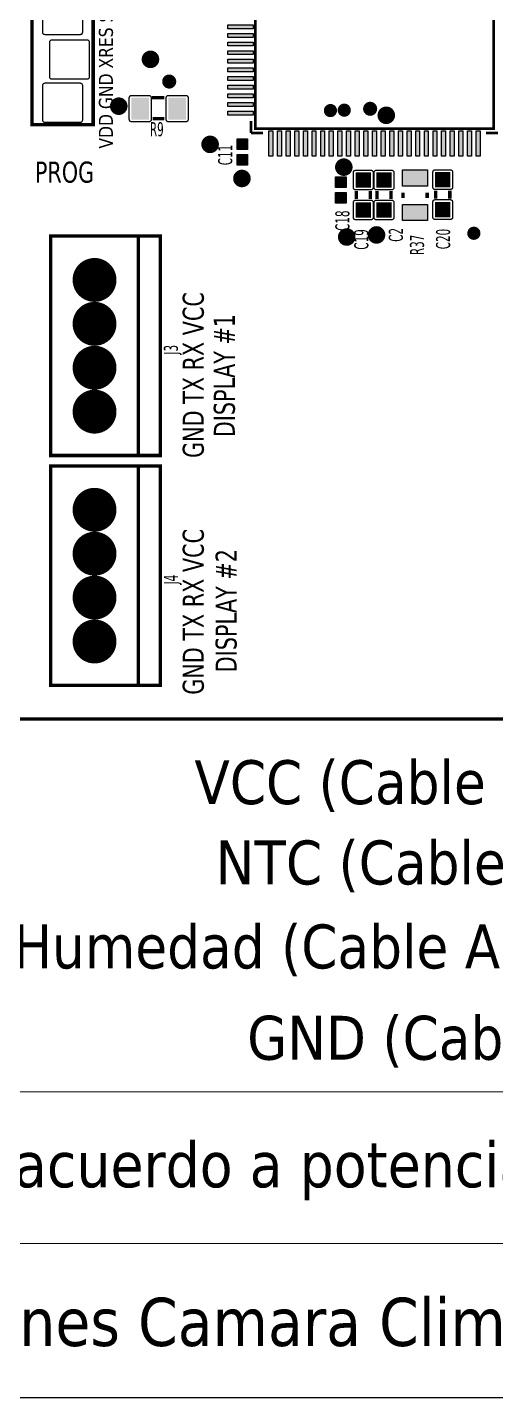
# Model space of a CAD drawing. Header units: millimetres. Extents: x 124 to 302, y 105 to 223.
# Drawn here: x 135.219 to 136.499, y 105.405 to 109.151 of the extents above; entities that cross this region are included whole.
import ezdxf

# ---------------------------------------------------------------- set-up
doc = ezdxf.new("R2010")
doc.units = ezdxf.units.MM
doc.linetypes.add('CENTERX2', pattern=[20.32, 12.7, -2.54, 2.54, -2.54])
doc.layers.add('DESC', color=250, linetype='Continuous')
doc.styles.add('SLDTEXTSTYLE0', font='tahoma.ttf')
doc.styles.get("Standard").update_dxf_attribs({"font": 'tahoma.ttf'})

# ---------------------------------------------------------------- blocks, each defined once
blk = doc.blocks.new('RPAD')
blk.add_trace([(-0.5, -0.5), (-0.5, 0.5), (0.5, -0.5), (0.5, 0.5)])
blk = doc.blocks.new('EPAD')
at = {"const_width": 0.5}
blk.add_lwpolyline([(-0.25, 0, 1), (0.25, 0, 1)], format="xyb", close=True, dxfattribs=at)
blk = doc.blocks.new('oard')
for points, const_width in [([(155.9889, 119.4043), (162.6345, 119.4043), (162.6345, 122.5185), (155.9889, 122.5185), (155.9889, 119.4043)], 0.00787), ([(155.9889, 119.4043), (162.6345, 119.4043), (162.6345, 122.5185), (155.9889, 122.5185), (155.9889, 119.4043)], 0.00787), ([(155.9889, 119.4043), (162.6345, 119.4043), (162.6345, 122.5185), (155.9889, 122.5185), (155.9889, 119.4043)], 0.00787), ([(160.2664, 121.2921), (160.2664, 120.7488), (160.8097, 120.7488), (160.8097, 121.2921), (160.2664, 121.2921)], 0.006), ([(160.2664, 121.2921), (160.2664, 120.7488), (160.8097, 120.7488), (160.8097, 121.2921), (160.2664, 121.2921)], 0.006), ([(160.2664, 121.2921), (160.2664, 120.7488), (160.8097, 120.7488), (160.8097, 121.2921), (160.2664, 121.2921)], 0.006), ([(159.7578, 120.7579), (159.8971, 120.7579), (159.8971, 121.2579), (159.7578, 121.2579), (159.7578, 120.7579)], 0.00787), ([(159.7578, 120.7579), (159.8971, 120.7579), (159.8971, 121.2579), (159.7578, 121.2579), (159.7578, 120.7579)], 0.00787), ([(159.7578, 120.7579), (159.8971, 120.7579), (159.8971, 121.2579), (159.7578, 121.2579), (159.7578, 120.7579)], 0.00787), ([(160.0595, 120.8197), (160.0315, 120.8197)], 0.00787), ([(160.0595, 120.8197), (160.0315, 120.8197)], 0.00787), ([(160.0595, 120.8197), (160.0315, 120.8197)], 0.00787), ([(160.0595, 120.7717), (160.0325, 120.7717)], 0.00787), ([(160.0595, 120.7717), (160.0325, 120.7717)], 0.00787), ([(160.0595, 120.7717), (160.0325, 120.7717)], 0.00787), ([(160.2566, 120.7665), (160.2566, 120.739)], 0.006), ([(160.2566, 120.7665), (160.2566, 120.739)], 0.006), ([(160.2566, 120.7665), (160.2566, 120.739)], 0.006), ([(160.2566, 120.739), (160.2842, 120.739)], 0.006), ([(160.2566, 120.739), (160.2842, 120.739)], 0.006), ([(160.2566, 120.739), (160.2842, 120.739)], 0.006), ([(160.792, 120.739), (160.8196, 120.739)], 0.006), ([(160.792, 120.739), (160.8196, 120.739)], 0.006), ([(160.792, 120.739), (160.8196, 120.739)], 0.006), ([(160.4965, 120.5888), (160.4965, 120.6068)], 0.00787), ([(160.4965, 120.5888), (160.4965, 120.6068)], 0.00787), ([(160.4965, 120.5888), (160.4965, 120.6068)], 0.00787), ([(160.5285, 120.5888), (160.5285, 120.6068)], 0.00787), ([(160.5285, 120.5888), (160.5285, 120.6068)], 0.00787), ([(160.5285, 120.5888), (160.5285, 120.6068)], 0.00787), ([(160.5437, 120.5888), (160.5437, 120.6068)], 0.00787), ([(160.5437, 120.5888), (160.5437, 120.6068)], 0.00787), ([(160.5437, 120.5888), (160.5437, 120.6068)], 0.00787), ([(160.5757, 120.5888), (160.5757, 120.6068)], 0.00787), ([(160.5757, 120.5888), (160.5757, 120.6068)], 0.00787), ([(160.5757, 120.5888), (160.5757, 120.6068)], 0.00787), ([(160.603, 120.6031), (160.603, 120.5913)], 0.00787), ([(160.603, 120.6031), (160.603, 120.5913)], 0.00787), ([(160.603, 120.6031), (160.603, 120.5913)], 0.00787), ([(160.6582, 120.6031), (160.6582, 120.5913)], 0.00787), ([(160.6582, 120.6031), (160.6582, 120.5913)], 0.00787), ([(160.6582, 120.6031), (160.6582, 120.5913)], 0.00787), ([(160.6776, 120.6077), (160.6776, 120.5897)], 0.00787), ([(160.6776, 120.6077), (160.6776, 120.5897)], 0.00787), ([(160.6776, 120.6077), (160.6776, 120.5897)], 0.00787), ([(160.7096, 120.6077), (160.7096, 120.5897)], 0.00787), ([(160.7096, 120.6077), (160.7096, 120.5897)], 0.00787), ([(160.7096, 120.6077), (160.7096, 120.5897)], 0.00787), ([(159.8003, 120.0043), (160.0503, 120.0043), (160.0503, 120.5043), (159.8003, 120.5043), (159.8003, 120.0043)], 0.00787), ([(159.8003, 120.0043), (160.0503, 120.0043), (160.0503, 120.5043), (159.8003, 120.5043), (159.8003, 120.0043)], 0.00787), ([(159.8003, 120.0043), (160.0503, 120.0043), (160.0503, 120.5043), (159.8003, 120.5043), (159.8003, 120.0043)], 0.00787), ([(160.0003, 120.5043), (160.0003, 120.0043)], 0.00787), ([(160.0003, 120.5043), (160.0003, 120.0043)], 0.00787), ([(160.0003, 120.5043), (160.0003, 120.0043)], 0.00787), ([(159.8003, 119.4807), (160.0503, 119.4807), (160.0503, 119.9807), (159.8003, 119.9807), (159.8003, 119.4807)], 0.00787), ([(159.8003, 119.4807), (160.0503, 119.4807), (160.0503, 119.9807), (159.8003, 119.9807), (159.8003, 119.4807)], 0.00787), ([(159.8003, 119.4807), (160.0503, 119.4807), (160.0503, 119.9807), (159.8003, 119.9807), (159.8003, 119.4807)], 0.00787), ([(160.0003, 119.9807), (160.0003, 119.4807)], 0.00787), ([(160.0003, 119.9807), (160.0003, 119.4807)], 0.00787), ([(160.0003, 119.9807), (160.0003, 119.4807)], 0.00787)]:
    blk.add_lwpolyline(points, dxfattribs=dict(const_width=const_width))
blk.add_lwpolyline([(159.8725, 121.0479), (159.8725, 120.9679), (159.8724, 120.9668), (159.8721, 120.9659), (159.8716, 120.965), (159.871, 120.9643), (159.8703, 120.9637), (159.8694, 120.9633), (159.8685, 120.963), (159.8675, 120.9629), (159.7875, 120.9629), (159.7864, 120.963), (159.7855, 120.9633), (159.7846, 120.9637), (159.7839, 120.9643), (159.7833, 120.965), (159.7828, 120.9659), (159.7826, 120.9668), (159.7825, 120.9679), (159.7825, 120.9679), (159.7825, 121.0479)])
for points in [[(160.2042, 120.9856), (160.2617, 120.9856), (160.2617, 120.9766), (160.2042, 120.9766), (160.2042, 120.9856)], [(159.7982, 120.8663), (159.7982, 120.9463), (159.7983, 120.9473), (159.7986, 120.9483), (159.799, 120.9491), (159.7997, 120.9498), (159.8004, 120.9505), (159.8012, 120.9509), (159.8022, 120.9512), (159.8032, 120.9513), (159.8832, 120.9513), (159.8842, 120.9512), (159.8852, 120.9509), (159.886, 120.9505), (159.8868, 120.9498), (159.8874, 120.9491), (159.8878, 120.9483), (159.8881, 120.9473), (159.8882, 120.9463), (159.8882, 120.8663), (159.8881, 120.8653), (159.8878, 120.8643), (159.8874, 120.8635), (159.8868, 120.8627), (159.886, 120.8621), (159.8852, 120.8617), (159.8842, 120.8614), (159.8832, 120.8613), (159.8032, 120.8613), (159.8022, 120.8614), (159.8012, 120.8617), (159.8004, 120.8621), (159.7997, 120.8627), (159.799, 120.8635), (159.7986, 120.8643), (159.7983, 120.8653), (159.7982, 120.8663)], [(160.2042, 120.9659), (160.2617, 120.9659), (160.2617, 120.9569), (160.2042, 120.9569), (160.2042, 120.9659)], [(160.2042, 120.9462), (160.2617, 120.9462), (160.2617, 120.9372), (160.2042, 120.9372), (160.2042, 120.9462)], [(160.2042, 120.9265), (160.2617, 120.9265), (160.2617, 120.9175), (160.2042, 120.9175), (160.2042, 120.9265)], [(160.2042, 120.9069), (160.2617, 120.9069), (160.2617, 120.8979), (160.2042, 120.8979), (160.2042, 120.9069)], [(160.2042, 120.8872), (160.2617, 120.8872), (160.2617, 120.8782), (160.2042, 120.8782), (160.2042, 120.8872)], [(159.7825, 120.7679), (159.7825, 120.8479), (159.7826, 120.8489), (159.7828, 120.8498), (159.7833, 120.8507), (159.7839, 120.8514), (159.7846, 120.852), (159.7855, 120.8525), (159.7864, 120.8528), (159.7875, 120.8529), (159.8675, 120.8529), (159.8685, 120.8528), (159.8694, 120.8525), (159.8703, 120.852), (159.871, 120.8514), (159.8716, 120.8507), (159.8721, 120.8498), (159.8724, 120.8489), (159.8725, 120.8479), (159.8725, 120.7679), (159.8724, 120.7668), (159.8721, 120.7659), (159.8716, 120.765), (159.871, 120.7643), (159.8703, 120.7637), (159.8694, 120.7633), (159.8685, 120.763), (159.8675, 120.7629), (159.7875, 120.7629), (159.7864, 120.763), (159.7855, 120.7633), (159.7846, 120.7637), (159.7839, 120.7643), (159.7833, 120.765), (159.7828, 120.7659), (159.7826, 120.7668), (159.7825, 120.7679)], [(160.2042, 120.8675), (160.2617, 120.8675), (160.2617, 120.8585), (160.2042, 120.8585), (160.2042, 120.8675)], [(160.0245, 120.7647), (159.9845, 120.7647), (159.9835, 120.7648), (159.9826, 120.7651), (159.9817, 120.7655), (159.981, 120.7661), (159.9804, 120.7669), (159.9799, 120.7677), (159.9796, 120.7687), (159.9795, 120.7697), (159.9795, 120.8197), (159.9796, 120.8207), (159.9799, 120.8216), (159.9804, 120.8225), (159.981, 120.8232), (159.9817, 120.8238), (159.9826, 120.8243), (159.9835, 120.8246), (159.9845, 120.8247), (160.0245, 120.8247), (160.0255, 120.8246), (160.0265, 120.8243), (160.0273, 120.8238), (160.0281, 120.8232), (160.0287, 120.8225), (160.0291, 120.8216), (160.0294, 120.8207), (160.0295, 120.8197), (160.0295, 120.7697), (160.0294, 120.7687), (160.0291, 120.7677), (160.0287, 120.7669), (160.0281, 120.7661), (160.0273, 120.7655), (160.0265, 120.7651), (160.0255, 120.7648), (160.0245, 120.7647)], [(160.1085, 120.7647), (160.0685, 120.7647), (160.0675, 120.7648), (160.0666, 120.7651), (160.0657, 120.7655), (160.065, 120.7661), (160.0644, 120.7669), (160.0639, 120.7677), (160.0636, 120.7687), (160.0635, 120.7697), (160.0635, 120.8197), (160.0636, 120.8207), (160.0639, 120.8216), (160.0644, 120.8225), (160.065, 120.8232), (160.0657, 120.8238), (160.0666, 120.8243), (160.0675, 120.8246), (160.0685, 120.8247), (160.1085, 120.8247), (160.1095, 120.8246), (160.1105, 120.8243), (160.1113, 120.8238), (160.1121, 120.8232), (160.1127, 120.8225), (160.1131, 120.8216), (160.1134, 120.8207), (160.1135, 120.8197), (160.1135, 120.7697), (160.1134, 120.7687), (160.1131, 120.7677), (160.1127, 120.7669), (160.1121, 120.7661), (160.1113, 120.7655), (160.1105, 120.7651), (160.1095, 120.7648), (160.1085, 120.7647)], [(160.2042, 120.8478), (160.2617, 120.8478), (160.2617, 120.8388), (160.2042, 120.8388), (160.2042, 120.8478)], [(160.2042, 120.8281), (160.2617, 120.8281), (160.2617, 120.8191), (160.2042, 120.8191), (160.2042, 120.8281)], [(160.2042, 120.8084), (160.2617, 120.8084), (160.2617, 120.7994), (160.2042, 120.7994), (160.2042, 120.8084)], [(160.2042, 120.7887), (160.2617, 120.7887), (160.2617, 120.7797), (160.2042, 120.7797), (160.2042, 120.7887)], [(160.2249, 120.7254), (160.2489, 120.7254), (160.2489, 120.7014), (160.2249, 120.7014), (160.2249, 120.7254)], [(160.2974, 120.7441), (160.3064, 120.7441), (160.3064, 120.6866), (160.2974, 120.6866), (160.2974, 120.7441)], [(160.3171, 120.7441), (160.3261, 120.7441), (160.3261, 120.6866), (160.3171, 120.6866), (160.3171, 120.7441)], [(160.3367, 120.7441), (160.3457, 120.7441), (160.3457, 120.6866), (160.3367, 120.6866), (160.3367, 120.7441)], [(160.3564, 120.7441), (160.3654, 120.7441), (160.3654, 120.6866), (160.3564, 120.6866), (160.3564, 120.7441)], [(160.3761, 120.7441), (160.3851, 120.7441), (160.3851, 120.6866), (160.3761, 120.6866), (160.3761, 120.7441)], [(160.3958, 120.7441), (160.4048, 120.7441), (160.4048, 120.6866), (160.3958, 120.6866), (160.3958, 120.7441)], [(160.4155, 120.7441), (160.4245, 120.7441), (160.4245, 120.6866), (160.4155, 120.6866), (160.4155, 120.7441)], [(160.4352, 120.7441), (160.4442, 120.7441), (160.4442, 120.6866), (160.4352, 120.6866), (160.4352, 120.7441)], [(160.4548, 120.7441), (160.4638, 120.7441), (160.4638, 120.6866), (160.4548, 120.6866), (160.4548, 120.7441)], [(160.4745, 120.7441), (160.4835, 120.7441), (160.4835, 120.6866), (160.4745, 120.6866), (160.4745, 120.7441)], [(160.4942, 120.7441), (160.5032, 120.7441), (160.5032, 120.6866), (160.4942, 120.6866), (160.4942, 120.7441)], [(160.5139, 120.7441), (160.5229, 120.7441), (160.5229, 120.6866), (160.5139, 120.6866), (160.5139, 120.7441)], [(160.5336, 120.7441), (160.5426, 120.7441), (160.5426, 120.6866), (160.5336, 120.6866), (160.5336, 120.7441)], [(160.5533, 120.7441), (160.5623, 120.7441), (160.5623, 120.6866), (160.5533, 120.6866), (160.5533, 120.7441)], [(160.573, 120.7441), (160.582, 120.7441), (160.582, 120.6866), (160.573, 120.6866), (160.573, 120.7441)], [(160.5926, 120.7441), (160.6016, 120.7441), (160.6016, 120.6866), (160.5926, 120.6866), (160.5926, 120.7441)], [(160.6123, 120.7441), (160.6213, 120.7441), (160.6213, 120.6866), (160.6123, 120.6866), (160.6123, 120.7441)], [(160.632, 120.7441), (160.641, 120.7441), (160.641, 120.6866), (160.632, 120.6866), (160.632, 120.7441)], [(160.6517, 120.7441), (160.6607, 120.7441), (160.6607, 120.6866), (160.6517, 120.6866), (160.6517, 120.7441)], [(160.6714, 120.7441), (160.6804, 120.7441), (160.6804, 120.6866), (160.6714, 120.6866), (160.6714, 120.7441)], [(160.6911, 120.7441), (160.7001, 120.7441), (160.7001, 120.6866), (160.6911, 120.6866), (160.6911, 120.7441)], [(160.7108, 120.7441), (160.7198, 120.7441), (160.7198, 120.6866), (160.7108, 120.6866), (160.7108, 120.7441)], [(160.7304, 120.7441), (160.7394, 120.7441), (160.7394, 120.6866), (160.7304, 120.6866), (160.7304, 120.7441)], [(160.7501, 120.7441), (160.7591, 120.7441), (160.7591, 120.6866), (160.7501, 120.6866), (160.7501, 120.7441)], [(160.7698, 120.7441), (160.7788, 120.7441), (160.7788, 120.6866), (160.7698, 120.6866), (160.7698, 120.7441)], [(160.2249, 120.6899), (160.2489, 120.6899), (160.2489, 120.6659), (160.2249, 120.6659), (160.2249, 120.6899)], [(160.4733, 120.6148), (160.4493, 120.6148), (160.4493, 120.6388), (160.4733, 120.6388), (160.4733, 120.6148)], [(160.49, 120.6143), (160.49, 120.6493), (160.4901, 120.6503), (160.4904, 120.6512), (160.4908, 120.6521), (160.4914, 120.6528), (160.4922, 120.6534), (160.493, 120.6539), (160.494, 120.6542), (160.495, 120.6543), (160.53, 120.6543), (160.531, 120.6542), (160.532, 120.6539), (160.5328, 120.6534), (160.5336, 120.6528), (160.5342, 120.6521), (160.5346, 120.6512), (160.5349, 120.6503), (160.535, 120.6493), (160.535, 120.6143), (160.5349, 120.6132), (160.5346, 120.6123), (160.5342, 120.6115), (160.5336, 120.6107), (160.5328, 120.6101), (160.532, 120.6097), (160.531, 120.6094), (160.53, 120.6093), (160.495, 120.6093), (160.494, 120.6094), (160.493, 120.6097), (160.4922, 120.6101), (160.4914, 120.6107), (160.4908, 120.6115), (160.4904, 120.6123), (160.4901, 120.6132), (160.49, 120.6143)], [(160.5372, 120.6143), (160.5372, 120.6493), (160.5373, 120.6503), (160.5376, 120.6512), (160.5381, 120.6521), (160.5387, 120.6528), (160.5394, 120.6534), (160.5403, 120.6539), (160.5412, 120.6542), (160.5422, 120.6543), (160.5772, 120.6543), (160.5783, 120.6542), (160.5792, 120.6539), (160.5801, 120.6534), (160.5808, 120.6528), (160.5814, 120.6521), (160.5819, 120.6512), (160.5821, 120.6503), (160.5822, 120.6493), (160.5822, 120.6143), (160.5821, 120.6132), (160.5819, 120.6123), (160.5814, 120.6115), (160.5808, 120.6107), (160.5801, 120.6101), (160.5792, 120.6097), (160.5783, 120.6094), (160.5772, 120.6093), (160.5422, 120.6093), (160.5412, 120.6094), (160.5403, 120.6097), (160.5394, 120.6101), (160.5387, 120.6107), (160.5381, 120.6115), (160.5376, 120.6123), (160.5373, 120.6132), (160.5372, 120.6143)], [(160.6591, 120.6551), (160.6591, 120.6181), (160.6021, 120.6181), (160.6021, 120.6551), (160.6591, 120.6551)], [(160.7161, 120.6502), (160.7161, 120.6152), (160.716, 120.6141), (160.7157, 120.6132), (160.7153, 120.6124), (160.7147, 120.6116), (160.7139, 120.611), (160.7131, 120.6106), (160.7121, 120.6103), (160.7111, 120.6102), (160.6761, 120.6102), (160.6751, 120.6103), (160.6741, 120.6106), (160.6733, 120.611), (160.6725, 120.6116), (160.6719, 120.6124), (160.6715, 120.6132), (160.6712, 120.6141), (160.6711, 120.6152), (160.6711, 120.6502), (160.6712, 120.6512), (160.6715, 120.6521), (160.6719, 120.653), (160.6725, 120.6537), (160.6733, 120.6543), (160.6741, 120.6548), (160.6751, 120.6551), (160.6761, 120.6552), (160.7111, 120.6552), (160.7121, 120.6551), (160.7131, 120.6548), (160.7139, 120.6543), (160.7147, 120.6537), (160.7153, 120.653), (160.7157, 120.6521), (160.716, 120.6512), (160.7161, 120.6502)], [(160.4733, 120.5793), (160.4493, 120.5793), (160.4493, 120.6033), (160.4733, 120.6033), (160.4733, 120.5793)], [(160.49, 120.5463), (160.49, 120.5813), (160.4901, 120.5823), (160.4904, 120.5832), (160.4908, 120.5841), (160.4914, 120.5848), (160.4922, 120.5854), (160.493, 120.5859), (160.494, 120.5862), (160.495, 120.5863), (160.53, 120.5863), (160.531, 120.5862), (160.532, 120.5859), (160.5328, 120.5854), (160.5336, 120.5848), (160.5342, 120.5841), (160.5346, 120.5832), (160.5349, 120.5823), (160.535, 120.5813), (160.535, 120.5463), (160.5349, 120.5452), (160.5346, 120.5443), (160.5342, 120.5435), (160.5336, 120.5427), (160.5328, 120.5421), (160.532, 120.5417), (160.531, 120.5414), (160.53, 120.5413), (160.495, 120.5413), (160.494, 120.5414), (160.493, 120.5417), (160.4922, 120.5421), (160.4914, 120.5427), (160.4908, 120.5435), (160.4904, 120.5443), (160.4901, 120.5452), (160.49, 120.5463)], [(160.5372, 120.5463), (160.5372, 120.5813), (160.5373, 120.5823), (160.5376, 120.5832), (160.5381, 120.5841), (160.5387, 120.5848), (160.5394, 120.5854), (160.5403, 120.5859), (160.5412, 120.5862), (160.5422, 120.5863), (160.5772, 120.5863), (160.5783, 120.5862), (160.5792, 120.5859), (160.5801, 120.5854), (160.5808, 120.5848), (160.5814, 120.5841), (160.5819, 120.5832), (160.5821, 120.5823), (160.5822, 120.5813), (160.5822, 120.5463), (160.5821, 120.5452), (160.5819, 120.5443), (160.5814, 120.5435), (160.5808, 120.5427), (160.5801, 120.5421), (160.5792, 120.5417), (160.5783, 120.5414), (160.5772, 120.5413), (160.5422, 120.5413), (160.5412, 120.5414), (160.5403, 120.5417), (160.5394, 120.5421), (160.5387, 120.5427), (160.5381, 120.5435), (160.5376, 120.5443), (160.5373, 120.5452), (160.5372, 120.5463)], [(160.6591, 120.5764), (160.6591, 120.5394), (160.6021, 120.5394), (160.6021, 120.5764), (160.6591, 120.5764)], [(160.7161, 120.5822), (160.7161, 120.5472), (160.716, 120.5461), (160.7157, 120.5452), (160.7153, 120.5444), (160.7147, 120.5436), (160.7139, 120.543), (160.7131, 120.5426), (160.7121, 120.5423), (160.7111, 120.5422), (160.6761, 120.5422), (160.6751, 120.5423), (160.6741, 120.5426), (160.6733, 120.543), (160.6725, 120.5436), (160.6719, 120.5444), (160.6715, 120.5452), (160.6712, 120.5461), (160.6711, 120.5472), (160.6711, 120.5822), (160.6712, 120.5832), (160.6715, 120.5841), (160.6719, 120.585), (160.6725, 120.5857), (160.6733, 120.5863), (160.6741, 120.5868), (160.6751, 120.5871), (160.6761, 120.5872), (160.7111, 120.5872), (160.7121, 120.5871), (160.7131, 120.5868), (160.7139, 120.5863), (160.7147, 120.5857), (160.7153, 120.585), (160.7157, 120.5841), (160.716, 120.5832), (160.7161, 120.5822)]]:
    blk.add_lwpolyline(points, close=True)
for name, p, xscale, yscale in [('RPAD', (160.233, 120.9811), 0.0575, 0.009), ('RPAD', (160.233, 120.9614), 0.0575, 0.009), ('RPAD', (160.233, 120.9417), 0.0575, 0.009), ('EPAD', (160.0277, 120.9068), 0.04, 0.04), ('RPAD', (160.233, 120.922), 0.0575, 0.009), ('RPAD', (160.233, 120.9024), 0.0575, 0.009), ('RPAD', (160.233, 120.8827), 0.0575, 0.009), ('EPAD', (160.0704, 120.8562), 0.032, 0.032), ('RPAD', (160.233, 120.863), 0.0575, 0.009), ('EPAD', (159.9555, 120.8001), 0.04, 0.04), ('RPAD', (160.233, 120.8433), 0.0575, 0.009), ('RPAD', (160.233, 120.8236), 0.0575, 0.009), ('RPAD', (160.233, 120.8039), 0.0575, 0.009), ('RPAD', (160.233, 120.7842), 0.0575, 0.009), ('EPAD', (160.4377, 120.7901), 0.03, 0.03), ('EPAD', (160.4692, 120.791), 0.03, 0.03), ('EPAD', (160.5282, 120.7941), 0.032, 0.032), ('EPAD', (160.5649, 120.7793), 0.04, 0.04), ('EPAD', (160.1636, 120.7131), 0.04, 0.04), ('RPAD', (160.2369, 120.7134), 0.024, 0.024), ('RPAD', (160.3019, 120.7153), 0.009, 0.0575), ('RPAD', (160.3216, 120.7153), 0.009, 0.0575), ('RPAD', (160.3412, 120.7153), 0.009, 0.0575), ('RPAD', (160.3609, 120.7153), 0.009, 0.0575), ('RPAD', (160.3806, 120.7153), 0.009, 0.0575), ('RPAD', (160.4003, 120.7153), 0.009, 0.0575), ('RPAD', (160.42, 120.7153), 0.009, 0.0575), ('RPAD', (160.4397, 120.7153), 0.009, 0.0575), ('RPAD', (160.4593, 120.7153), 0.009, 0.0575), ('RPAD', (160.479, 120.7153), 0.009, 0.0575), ('RPAD', (160.4987, 120.7153), 0.009, 0.0575), ('RPAD', (160.5184, 120.7153), 0.009, 0.0575), ('RPAD', (160.5381, 120.7153), 0.009, 0.0575), ('RPAD', (160.5578, 120.7153), 0.009, 0.0575), ('RPAD', (160.5775, 120.7153), 0.009, 0.0575), ('RPAD', (160.5971, 120.7153), 0.009, 0.0575), ('RPAD', (160.6168, 120.7153), 0.009, 0.0575), ('RPAD', (160.6365, 120.7153), 0.009, 0.0575), ('RPAD', (160.6562, 120.7153), 0.009, 0.0575), ('RPAD', (160.6759, 120.7153), 0.009, 0.0575), ('RPAD', (160.6956, 120.7153), 0.009, 0.0575), ('RPAD', (160.7153, 120.7153), 0.009, 0.0575), ('RPAD', (160.7349, 120.7153), 0.009, 0.0575), ('RPAD', (160.7546, 120.7153), 0.009, 0.0575), ('RPAD', (160.7743, 120.7153), 0.009, 0.0575), ('RPAD', (160.2369, 120.6779), 0.024, 0.024), ('EPAD', (160.4682, 120.6612), 0.04, 0.04), ('EPAD', (160.2361, 120.6354), 0.04, 0.04), ('EPAD', (160.4748, 120.5021), 0.04, 0.04), ('EPAD', (160.5427, 120.5068), 0.04, 0.04), ('EPAD', (160.7645, 120.5106), 0.03, 0.03), ('EPAD', (159.9003, 120.4043), 0.1, 0.1), ('EPAD', (159.9003, 120.3043), 0.1, 0.1), ('EPAD', (159.9003, 120.2043), 0.1, 0.1), ('EPAD', (159.9003, 120.1043), 0.1, 0.1), ('EPAD', (159.9003, 119.8807), 0.1, 0.1), ('EPAD', (159.9003, 119.7807), 0.1, 0.1), ('EPAD', (159.9003, 119.6807), 0.1, 0.1), ('EPAD', (159.9003, 119.5807), 0.1, 0.1)]:
    blk.add_blockref(name, p, dxfattribs=dict(xscale=xscale, yscale=yscale))
for p, xscale, yscale, rotation in [((160.0045, 120.7947), 0.04, 0.05, 180), ((160.0885, 120.7947), 0.04, 0.05, 180), ((160.4613, 120.6268), 0.024, 0.024, 180), ((160.5125, 120.6318), 0.035, 0.035, 90), ((160.5597, 120.6318), 0.035, 0.035, 90), ((160.6306, 120.6366), 0.037, 0.057, 270), ((160.6936, 120.6327), 0.035, 0.035, 270), ((160.4613, 120.5913), 0.024, 0.024, 180), ((160.5125, 120.5638), 0.035, 0.035, 90), ((160.5597, 120.5638), 0.035, 0.035, 90), ((160.6306, 120.5579), 0.037, 0.057, 270), ((160.6936, 120.5647), 0.035, 0.035, 270)]:
    blk.add_blockref('RPAD', p, dxfattribs=dict(xscale=xscale, yscale=yscale, rotation=rotation))
for s, height, width, p in [('VDD GND XRES SCK SIO', 0.032, 0.9375, (159.9422, 120.7035)), ('VDD GND XRES SCK SIO', 0.032, 0.9375, (159.9422, 120.7035)), ('VDD GND XRES SCK SIO', 0.032, 0.9375, (159.9422, 120.7035)), ('C11', 0.032, 0.625, (160.2139, 120.6657)), ('C11', 0.032, 0.625, (160.2139, 120.6657)), ('C11', 0.032, 0.625, (160.2139, 120.6657)), ('C18', 0.032, 0.625, (160.4809, 120.5161)), ('C18', 0.032, 0.625, (160.4809, 120.5161)), ('C18', 0.032, 0.625, (160.4809, 120.5161)), ('C19', 0.032, 0.625, (160.524, 120.4733)), ('C19', 0.032, 0.625, (160.524, 120.4733)), ('C19', 0.032, 0.625, (160.524, 120.4733)), ('C2', 0.032, 0.625, (160.6027, 120.4912)), ('C2', 0.032, 0.625, (160.6027, 120.4912)), ('C2', 0.032, 0.625, (160.6027, 120.4912)), ('C20', 0.032, 0.625, (160.7103, 120.4743)), ('C20', 0.032, 0.625, (160.7103, 120.4743)), ('C20', 0.032, 0.625, (160.7103, 120.4743)), ('R37', 0.032, 0.625, (160.6509, 120.4609)), ('R37', 0.032, 0.625, (160.6509, 120.4609)), ('R37', 0.032, 0.625, (160.6509, 120.4609)), ('GND TX RX VCC', 0.048, 0.833333, (160.1492, 119.9988)), ('GND TX RX VCC', 0.048, 0.833333, (160.1492, 119.9988)), ('GND TX RX VCC', 0.048, 0.833333, (160.1492, 119.9988)), ('DISPLAY #1', 0.048, 0.833333, (160.22, 120.0461)), ('DISPLAY #1', 0.048, 0.833333, (160.22, 120.0461)), ('DISPLAY #1', 0.048, 0.833333, (160.22, 120.0461)), ('J3', 0.032, 0.625, (160.0902, 120.2343)), ('J3', 0.032, 0.625, (160.0902, 120.2343)), ('J3', 0.032, 0.625, (160.0902, 120.2343)), ('GND TX RX VCC', 0.048, 0.833333, (160.1492, 119.4594)), ('GND TX RX VCC', 0.048, 0.833333, (160.1492, 119.4594)), ('GND TX RX VCC', 0.048, 0.833333, (160.1492, 119.4594)), ('DISPLAY #2', 0.048, 0.833333, (160.224, 119.5106)), ('DISPLAY #2', 0.048, 0.833333, (160.224, 119.5106)), ('DISPLAY #2', 0.048, 0.833333, (160.224, 119.5106)), ('J4', 0.032, 0.625, (160.0902, 119.7107)), ('J4', 0.032, 0.625, (160.0902, 119.7107)), ('J4', 0.032, 0.625, (160.0902, 119.7107))]:
    blk.add_text(s, height=height, rotation=90, dxfattribs=dict(width=width)).set_placement(p)
for s, height, width, p in [('R9', 0.032, 0.625, (160.0265, 120.7317)), ('R9', 0.032, 0.625, (160.0265, 120.7317)), ('R9', 0.032, 0.625, (160.0265, 120.7317)), ('PROG', 0.048, 0.833333, (159.7645, 120.6259)), ('PROG', 0.048, 0.833333, (159.7645, 120.6259)), ('PROG', 0.048, 0.833333, (159.7645, 120.6259))]:
    blk.add_text(s, height=height, dxfattribs=dict(width=width)).set_placement(p)

msp = doc.modelspace()

# ---------------------------------------------------------------- linework, layer by layer
at = {"color": 7, "linetype": 'Continuous', "lineweight": 0}
for p, q in [((139.6906, 106.2413), (133.4651, 106.2413)), ((144.2555, 105.8263), (133.4651, 105.8263))]:
    msp.add_line(p, q, dxfattribs=at)
at = {"color": 7, "linetype": 'Continuous'}
msp.add_line((123.5055, 105.4055), (144.2555, 105.4055), dxfattribs=at)
at = {"color": 7, "linetype": 'CENTERX2', "lineweight": 0}
msp.add_line((133.462, 105.4055), (144.2555, 105.4055), dxfattribs=at)

# ---------------------------------------------------------------- block references
at = {"layer": 'DESC', "xscale": 1.2, "yscale": 1.2, "zscale": 1.2}
msp.add_blockref('oard', (-56.4775, -36.0246), dxfattribs=at)

# ---------------------------------------------------------------- texts
at = {"char_height": 0.12, "attachment_point": 1}
for s, width, insert in [('VCC (Cable Blanco)', 1.586445, (135.6759, 107.1477)), ('NTC (Cable Verde)', 1.552877, (135.7338, 106.9283)), ('Humedad (Cable Amarillo)', 2.028744, (135.1802, 106.6987)), ('GND (Cable Cafe)', 2.028744, (135.8202, 106.4491))]:
    msp.add_mtext_dynamic_manual_height_columns(s, width=width, gutter_width=0.05, heights=[0], dxfattribs=dict(at, insert=insert))
at = {"color": 7, "linetype": 'Continuous', "lineweight": 0, "attachment_point": 1, "style": 'SLDTEXTSTYLE0'}
for s, insert, char_height in [('MATERIAL: Cablear de acuerdo a potencia de cada conexión.', (133.5048, 106.1049), 0.1245), ('\\pi-0.39529,l0.52705,t1.0541;NOMBRE:^IConexiones Camara Climatica con Celdas Peltier', (133.5151, 105.6784), 0.131763)]:
    msp.add_mtext(s, dxfattribs=dict(at, insert=insert, char_height=char_height))

doc.saveas('drawing.dxf')
